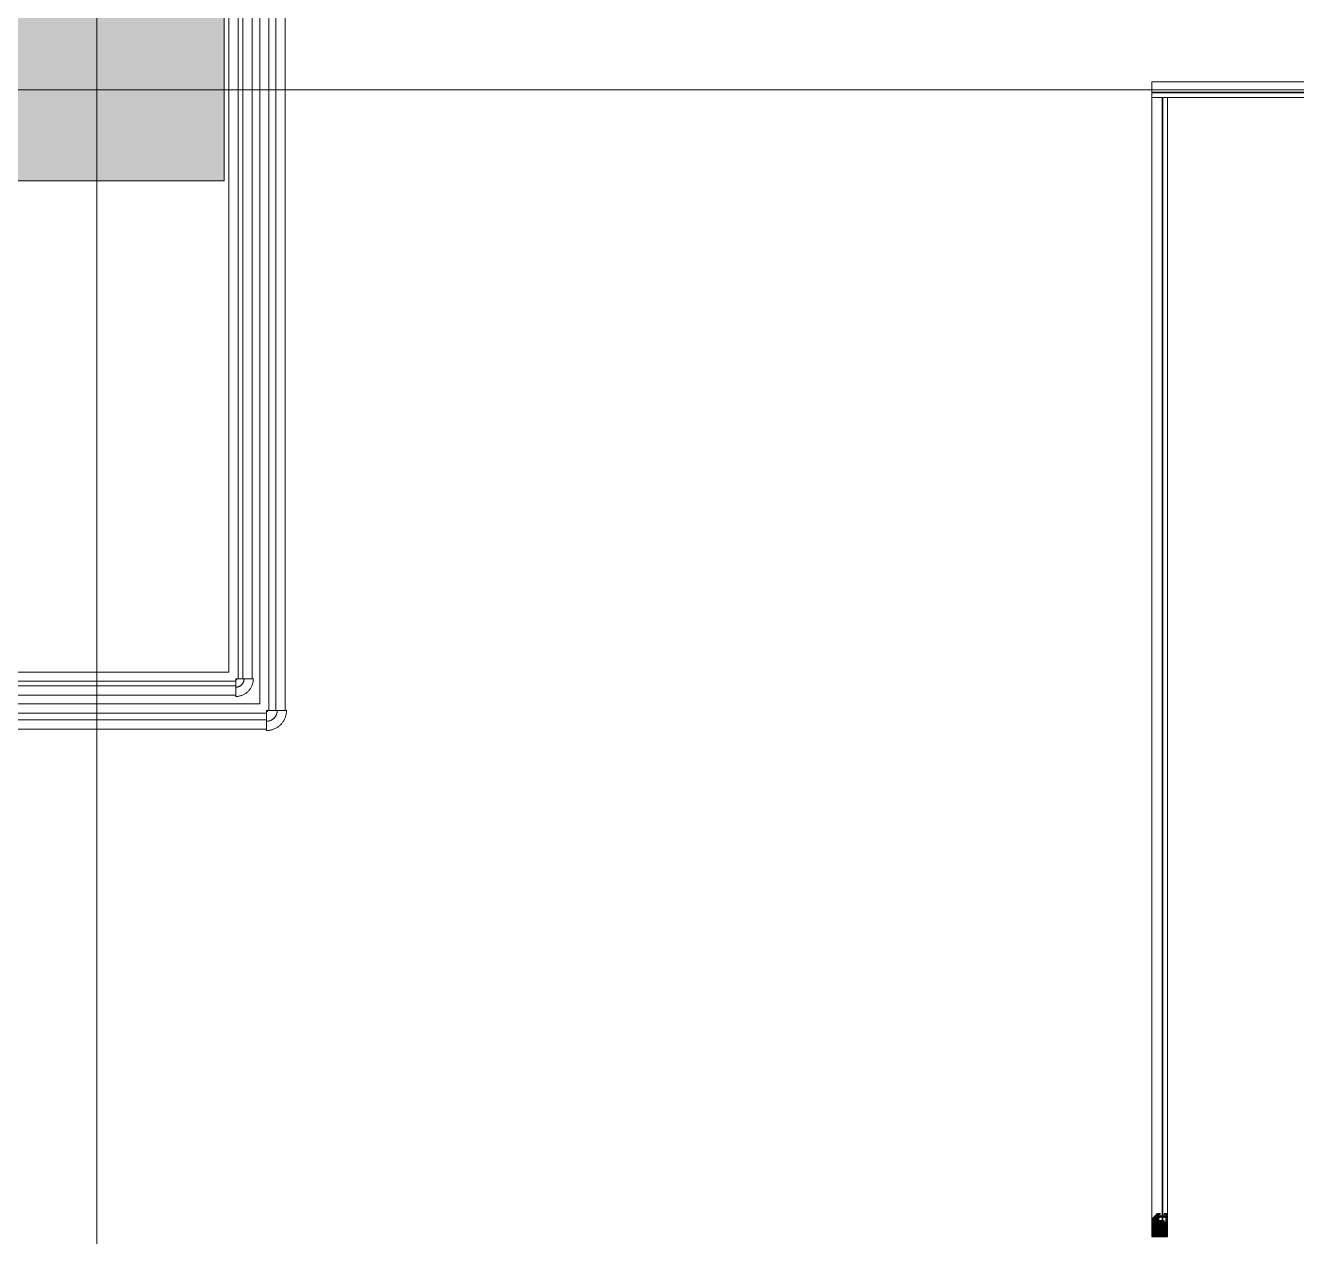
# Model space of a CAD drawing. Header units: metres. Extents: x 32 to 132, y -29 to 44.
# Drawn here: x 120.84 to 124.334, y -15.075 to -11.747 of the extents above; entities that cross this region are included whole.
import ezdxf

# ---------------------------------------------------------------- set-up
doc = ezdxf.new("R2010")
doc.units = ezdxf.units.M
doc.header["$LTSCALE"] = 100
doc.linetypes.add('HIDDEN JT', pattern=[0.0016, 0.001, -0.0006])
doc.layers.add('A-DETL', color=7, linetype='Continuous', lineweight=9, true_color=0x00a600)
doc.layers.add('Arqui', color=8, linetype='Continuous', lineweight=0)
doc.layers.add('P-PIPE', color=7, linetype='Continuous', lineweight=18)

# ---------------------------------------------------------------- blocks, each defined once
blk = doc.blocks.new('estructura etapa 3')
at = {"layer": 'Arqui'}
h = blk.add_hatch(color=256, dxfattribs=at)
h.paths.add_polyline_path([(-91.6505, -6658.124), (-91.6505, -6657.624), (-92.3496, -6657.624), (-92.3496, -6658.124)])
h.paths.add_polyline_path([(-49.3536, -6658.124), (-49.3536, -6657.624), (-50.0545, -6657.6241), (-50.0545, -6658.1241)])
h.paths.add_polyline_path([(-56.0527, -6658.124), (-56.0527, -6657.624), (-56.7527, -6657.6241), (-56.7527, -6658.1241)])
h.paths.add_polyline_path([(-76.4496, -6659.124), (-76.9496, -6659.124), (-76.9496, -6657.624), (-76.4496, -6657.624)])
h.paths.add_polyline_path([(-83.9496, -6659.124), (-84.4496, -6659.124), (-84.4496, -6657.624), (-83.9496, -6657.624)])
h.paths.add_polyline_path([(-60.452, -6659.124), (-60.952, -6659.124), (-60.952, -6657.624), (-60.452, -6657.624)])
h.paths.add_polyline_path([(-67.9496, -6659.124), (-68.4496, -6659.124), (-68.4496, -6657.624), (-67.9496, -6657.624)])
h.paths.add_polyline_path([(-91.8501, -6668.1988), (-91.851, -6667.5988), (-92.3501, -6667.5988), (-92.3492, -6668.1988)])
h.paths.add_polyline_path([(-49.3536, -6668.1988), (-49.3536, -6667.5988), (-49.8536, -6667.5988), (-49.8536, -6668.1988)])
h.paths.add_polyline_path([(-56.1545, -6668.1488), (-56.1545, -6667.6488), (-56.8536, -6667.6491), (-56.8536, -6668.1491)])
h.paths.add_polyline_path([(-59.952, -6667.6488), (-59.952, -6668.1488), (-61.452, -6668.1488), (-61.452, -6667.6488)])
h.paths.add_polyline_path([(-75.9496, -6667.6488), (-75.9496, -6668.1488), (-77.4496, -6668.1488), (-77.4496, -6667.6488)])
h.paths.add_polyline_path([(-68.9496, -6667.6488), (-68.9496, -6668.1488), (-67.4496, -6668.1488), (-67.4496, -6667.6488)])
h.paths.add_polyline_path([(-84.9496, -6667.6488), (-84.9496, -6668.1488), (-83.4496, -6668.1488), (-83.4496, -6667.6488)])
h.paths.add_polyline_path([(-91.8501, -6676.1987), (-91.8501, -6675.5987), (-92.3492, -6675.5988), (-92.3492, -6676.1988)])
h.paths.add_polyline_path([(-49.3536, -6676.1988), (-49.3536, -6675.5988), (-49.8536, -6675.5988), (-49.8536, -6676.1988)])
h.paths.add_polyline_path([(-56.1545, -6676.1488), (-56.1545, -6675.6488), (-56.7536, -6675.6488), (-56.7536, -6676.1488)])
h.paths.add_polyline_path([(-59.952, -6675.6488), (-59.952, -6676.1488), (-61.452, -6676.1488), (-61.452, -6675.6488)])
h.paths.add_polyline_path([(-75.9496, -6675.6488), (-75.9496, -6676.1488), (-77.4496, -6676.1488), (-77.4496, -6675.6488)])
h.paths.add_polyline_path([(-68.9496, -6675.6488), (-68.9496, -6676.1488), (-67.4496, -6676.1488), (-67.4496, -6675.6488)])
h.paths.add_polyline_path([(-84.9496, -6675.6488), (-84.9496, -6676.1488), (-83.4496, -6676.1488), (-83.4496, -6675.6488)])
h.paths.add_polyline_path([(-91.8471, -6686.2988), (-91.8505, -6685.6988), (-92.3496, -6685.6988), (-92.3462, -6686.2988)])
h.paths.add_polyline_path([(-49.3545, -6686.2987), (-49.3536, -6685.6987), (-49.8536, -6685.6987), (-49.8545, -6686.2987)])
h.paths.add_polyline_path([(-56.1545, -6686.2488), (-56.1545, -6685.7488), (-56.7536, -6685.7488), (-56.7536, -6686.2488)])
h.paths.add_polyline_path([(-59.952, -6685.7488), (-59.952, -6686.2488), (-61.452, -6686.2488), (-61.452, -6685.7488)])
h.paths.add_polyline_path([(-75.9496, -6685.7488), (-75.9496, -6686.2488), (-77.4496, -6686.2488), (-77.4496, -6685.7488)])
h.paths.add_polyline_path([(-68.9496, -6685.7488), (-68.9496, -6686.2488), (-67.4496, -6686.2488), (-67.4496, -6685.7488)])
h.paths.add_polyline_path([(-84.9496, -6685.7488), (-84.9496, -6686.2488), (-83.4496, -6686.2488), (-83.4496, -6685.7488)])
h.paths.add_polyline_path([(-49.3532, -6694.2944), (-49.3536, -6693.6989), (-49.8545, -6693.6987), (-49.8541, -6694.2943)])
h.paths.add_polyline_path([(-56.0536, -6694.2488), (-56.0536, -6693.7488), (-56.7527, -6693.7488), (-56.7527, -6694.2488)])
h.paths.add_polyline_path([(-91.6505, -6694.2488), (-91.6505, -6693.7488), (-92.3496, -6693.7488), (-92.3496, -6694.2488)])
h.paths.add_polyline_path([(-59.952, -6693.7488), (-59.952, -6694.2488), (-61.452, -6694.2488), (-61.452, -6693.7488)])
h.paths.add_polyline_path([(-75.9496, -6693.7488), (-75.9496, -6694.2488), (-77.4496, -6694.2488), (-77.4496, -6693.7488)])
h.paths.add_polyline_path([(-68.9496, -6693.7488), (-68.9496, -6694.2488), (-67.4496, -6694.2488), (-67.4496, -6693.7488)])
h.paths.add_polyline_path([(-84.9496, -6693.7488), (-84.9496, -6694.2488), (-83.4496, -6694.2488), (-83.4496, -6693.7488)])
h.paths.add_polyline_path([(-49.3578, -6703.9737), (-49.3532, -6703.3737), (-49.854, -6703.374), (-49.8586, -6703.974)])
h.paths.add_polyline_path([(-56.0536, -6703.9238), (-56.0536, -6703.4238), (-56.7527, -6703.4241), (-56.7527, -6703.9241)])
h.paths.add_polyline_path([(-67.9496, -6704.9241), (-67.9496, -6703.4241), (-68.4496, -6703.4241), (-68.4496, -6704.9241)])
h.paths.add_polyline_path([(-91.6505, -6703.9238), (-91.6505, -6703.4238), (-92.3497, -6703.4238), (-92.3497, -6703.9238)])
h.paths.add_polyline_path([(-61.8472, -6703.4238), (-60.3472, -6703.4238), (-60.3472, -6703.9238), (-61.8472, -6703.9238)])
h.paths.add_polyline_path([(-83.9496, -6704.9241), (-83.9496, -6703.4241), (-84.4496, -6703.4241), (-84.4496, -6704.9241)])
h.paths.add_polyline_path([(-76.4496, -6704.9241), (-76.4496, -6703.4241), (-76.9496, -6703.4241), (-76.9496, -6704.9241)])
h.paths.add_polyline_path([(-49.3536, -6711.9488), (-49.3536, -6711.4488), (-50.0536, -6711.4488), (-50.0536, -6711.9488)])
h.paths.add_polyline_path([(-55.9536, -6711.9488), (-55.9536, -6711.4488), (-56.6536, -6711.4488), (-56.6536, -6711.9488)])
h.paths.add_polyline_path([(-91.6496, -6711.9488), (-91.6496, -6711.4488), (-92.3496, -6711.4488), (-92.3496, -6711.9488)])
h.paths.add_polyline_path([(-60.952, -6711.9488), (-60.952, -6709.5488), (-60.452, -6709.5488), (-60.452, -6711.9488)])
h.paths.add_polyline_path([(-68.4496, -6709.5488), (-68.4496, -6711.9488), (-67.9496, -6711.9488), (-67.9496, -6709.5488)])
h.paths.add_polyline_path([(-76.9496, -6709.5488), (-76.9496, -6711.9488), (-76.4496, -6711.9488), (-76.4496, -6709.5488)])
h.paths.add_polyline_path([(-83.9496, -6709.5488), (-83.9496, -6711.9488), (-84.4496, -6711.9488), (-84.4496, -6709.5488)])
for p, q in [((-56.4036, -6655.2792), (-56.4036, -6714.8391)), ((-93.5202, -6703.6738), (-46.5015, -6703.6738))]:
    blk.add_line(p, q, dxfattribs=at)
blk.add_lwpolyline([(-56.0536, -6703.9238), (-56.0536, -6703.4238), (-56.7527, -6703.4238), (-56.7527, -6703.9238)], close=True, dxfattribs=at)
blk = doc.blocks.new('A$C4ed580ad')
at = {"layer": 'Arqui', "ltscale": 0.3}
blk.add_line((43.8316, 17.0507), (43.6316, 17.0507), dxfattribs=at)
at = {"layer": 'Arqui', "lineweight": 0}
for points in [[(47.4788, 17.029), (47.4788, 17.0723), (43.8316, 17.0723), (43.8316, 17.029)], [(43.8748, 17.029), (43.8316, 17.029), (43.8316, 13.8996), (43.8748, 13.8996)]]:
    blk.add_lwpolyline(points, close=True, dxfattribs=at)
at = {"layer": 'Arqui', "lineweight": 25}
for points in [[(47.4788, 17.0434), (43.8316, 17.0434), (47.4788, 17.0434)], [(43.8604, 17.029), (43.8604, 13.9429), (43.8604, 17.029)]]:
    blk.add_lwpolyline(points, dxfattribs=at)
at = {"layer": 'Arqui', "lineweight": 5}
blk.add_lwpolyline([(43.8604, 14.0036), (43.8604, 13.9988), (43.8604, 13.994), (43.8604, 13.9988)], close=True, dxfattribs=at)
at = {"layer": 'Arqui', "lineweight": 25}
for points in [[(43.8364, 13.9429), (43.8316, 13.9429), (43.8316, 13.9333), (43.8364, 13.9333), (43.8316, 13.9333), (43.8316, 13.8996), (43.8748, 13.8996), (43.8748, 13.9333), (43.87, 13.9333), (43.8748, 13.9333), (43.8748, 13.9621), (43.87, 13.9621), (43.8652, 13.9621), (43.87, 13.9621), (43.87, 13.9525), (43.8652, 13.9573), (43.8652, 13.9525), (43.87, 13.9525), (43.87, 13.9381), (43.8652, 13.9381), (43.8652, 13.9429), (43.8604, 13.9429), (43.8508, 13.9429), (43.8508, 13.9525), (43.8556, 13.9525), (43.8556, 13.9573), (43.8508, 13.9525), (43.8508, 13.9621), (43.8556, 13.9621), (43.8508, 13.9621), (43.846, 13.9621), (43.8316, 13.9477), (43.8412, 13.9477)], [(43.8604, 13.9429), (43.8604, 13.9381), (43.8364, 13.9381), (43.8412, 13.9381), (43.8412, 13.9429), (43.846, 13.9477), (43.8364, 13.9477), (43.846, 13.9621), (43.846, 13.9429)], [(43.8364, 13.9044), (43.87, 13.9044), (43.87, 13.9285), (43.8652, 13.9285), (43.8652, 13.9333), (43.8364, 13.9333), (43.8364, 13.9285)]]:
    blk.add_lwpolyline(points, close=True, dxfattribs=at)
at = {"layer": 'Arqui', "lineweight": 5}
for points in [[(43.8531, 13.9543, 0.054234), (43.8506, 13.9571, -0.182414), (43.8581, 13.9527, -0.182414), (43.8661, 13.9561, 0.054234), (43.8629, 13.9543)], [(43.8506, 13.9527, 0.182414), (43.8581, 13.9571, 0.182414), (43.8654, 13.9527)]]:
    blk.add_lwpolyline(points, format="xyb", dxfattribs=at)
for points in [[(43.8508, 13.9573), (43.8508, 13.9573)], [(43.87, 13.9573), (43.87, 13.9573)]]:
    blk.add_lwpolyline(points, dxfattribs=at)
for centre, start, end in [((43.8436, 13.974), 292.1524, 304.5697), ((43.8724, 13.974), 235.4303, 247.8476)]:
    blk.add_arc(centre, 0.0167, start, end, dxfattribs=at)
at = {"layer": 'Arqui'}
for points in [[(43.8604, 13.9429), (43.8604, 16.3017), (43.8604, 16.3017)], [(43.8604, 16.3017), (43.8604, 16.3017), (43.8604, 13.9429)], [(43.8316, 13.9477), (43.8508, 13.9477), (43.8364, 13.9525)], [(43.8316, 13.9381), (43.8652, 13.9381), (43.8316, 13.9429)], [(43.8652, 13.9381), (43.8316, 13.9429), (43.8652, 13.9429)], [(43.8364, 13.9525), (43.8508, 13.9525), (43.846, 13.9621)], [(43.8508, 13.9477), (43.8364, 13.9525), (43.8508, 13.9525)], [(43.8508, 13.9525), (43.8364, 13.9525), (43.8556, 13.9525)], [(43.8364, 13.9429), (43.8508, 13.9429), (43.8412, 13.9477)], [(43.8604, 13.9429), (43.8364, 13.9429), (43.8364, 13.9429)], [(43.8364, 13.9429), (43.8364, 13.9429), (43.8604, 13.9429)], [(43.8508, 13.9429), (43.8412, 13.9477), (43.8508, 13.9477)], [(43.8508, 13.9525), (43.846, 13.9621), (43.8508, 13.9621)], [(43.8556, 13.9621), (43.846, 13.9621), (43.8508, 13.9621)], [(43.8556, 13.9621), (43.8508, 13.9621), (43.8508, 13.9621)], [(43.8508, 13.9621), (43.8508, 13.9621), (43.8556, 13.9621)], [(43.8556, 13.9621), (43.8508, 13.9621), (43.8508, 13.9621)], [(43.8508, 13.9621), (43.8508, 13.9621), (43.8556, 13.9621)], [(43.8556, 13.9573), (43.8556, 13.9525), (43.8508, 13.9525)], [(43.8556, 13.9525), (43.8508, 13.9525), (43.8508, 13.9525)], [(43.8508, 13.9525), (43.8508, 13.9525), (43.8556, 13.9525)], [(43.8556, 13.9573), (43.8556, 13.9573), (43.8556, 13.9525)], [(43.8652, 13.9621), (43.87, 13.9621), (43.87, 13.9621)], [(43.87, 13.9621), (43.8652, 13.9621), (43.8652, 13.9621)], [(43.8652, 13.9621), (43.8652, 13.9621), (43.87, 13.9621)], [(43.87, 13.9621), (43.8748, 13.9621), (43.8652, 13.9621)], [(43.8652, 13.9573), (43.8652, 13.9573), (43.87, 13.9525)], [(43.8652, 13.9573), (43.87, 13.9525), (43.8652, 13.9525)], [(43.87, 13.9525), (43.8652, 13.9525), (43.8652, 13.9525)], [(43.8652, 13.9525), (43.8652, 13.9525), (43.8748, 13.9525)], [(43.8652, 13.9525), (43.8748, 13.9525), (43.87, 13.9525)], [(43.87, 13.9525), (43.8748, 13.9525), (43.87, 13.9621)], [(43.8748, 13.9525), (43.87, 13.9621), (43.8748, 13.9621)], [(43.87, 13.9621), (43.87, 13.9621), (43.8748, 13.9621)], [(43.87, 13.9381), (43.8748, 13.9381), (43.87, 13.9525)], [(43.8748, 13.9381), (43.87, 13.9525), (43.8748, 13.9525)], [(43.8316, 13.9333), (43.8748, 13.9333), (43.8316, 13.9381)], [(43.8748, 13.9333), (43.8316, 13.9381), (43.8748, 13.9381)], [(43.8316, 13.8996), (43.8748, 13.8996), (43.8316, 13.9333)], [(43.8748, 13.8996), (43.8316, 13.9333), (43.8748, 13.9333)], [(43.87, 13.9333), (43.8364, 13.9333), (43.8364, 13.9333)], [(43.8364, 13.9333), (43.8364, 13.9333), (43.87, 13.9333)]]:
    blk.add_solid(points, dxfattribs=at)
blk.add_blockref('estructura etapa 3', (97.3352, 6720.7245), dxfattribs=at)
blk = doc.blocks.new('Elbow - Welded - REFRIGERACION-V84-NIVEL 04')
at = {"layer": 'A-DETL', "color": 11, "linetype": 'HIDDEN JT', "true_color": 0xff8080, "flags": 128}
blk.add_lwpolyline([(-0.01, 0.0131), (-0.01, 0.013), (-0.01, 0.0129), (-0.01, 0.0128), (-0.01, 0.0126), (-0.01, 0.0125), (-0.0101, 0.0124), (-0.0101, 0.0123), (-0.0101, 0.0121), (-0.0102, 0.012), (-0.0102, 0.0119), (-0.0103, 0.0118), (-0.0103, 0.0117), (-0.0104, 0.0116), (-0.0105, 0.0115), (-0.0105, 0.0114), (-0.0106, 0.0113), (-0.0107, 0.0112), (-0.0108, 0.0111), (-0.0108, 0.011), (-0.0109, 0.0109), (-0.011, 0.0108), (-0.0111, 0.0107), (-0.0112, 0.0106), (-0.0113, 0.0105), (-0.0114, 0.0105), (-0.0115, 0.0104), (-0.0117, 0.0103), (-0.0118, 0.0103), (-0.0119, 0.0102), (-0.012, 0.0102), (-0.0121, 0.0101), (-0.0122, 0.0101), (-0.0124, 0.0101), (-0.0125, 0.01), (-0.0126, 0.01), (-0.0127, 0.01), (-0.0129, 0.01), (-0.013, 0.01), (-0.0131, 0.01), (-0.0131, 0.01)], dxfattribs=at)
at = {"layer": 'P-PIPE', "color": 11, "true_color": 0xff8080, "flags": 128}
for points in [[(-0.0131, -0.01), (-0.0122, -0.01), (-0.0113, -0.0099), (-0.0104, -0.0098), (-0.0095, -0.0097), (-0.0086, -0.0095), (-0.0077, -0.0093), (-0.0068, -0.0091), (-0.0059, -0.0088), (-0.005, -0.0085), (-0.0041, -0.0081), (-0.0033, -0.0078), (-0.0025, -0.0074), (-0.0017, -0.0069), (-0.0009, -0.0064), (-0.0001, -0.0059), (0.0007, -0.0054), (0.0014, -0.0048), (0.0021, -0.0042), (0.0028, -0.0036), (0.0034, -0.003), (0.0041, -0.0023), (0.0047, -0.0016), (0.0052, -0.0009), (0.0058, -0.0001), (0.0063, 0.0007), (0.0068, 0.0014), (0.0072, 0.0023), (0.0077, 0.0031), (0.008, 0.0039), (0.0084, 0.0048), (0.0087, 0.0056), (0.009, 0.0065), (0.0092, 0.0074), (0.0095, 0.0083), (0.0096, 0.0092), (0.0098, 0.0101), (0.0099, 0.0111), (0.0099, 0.012), (0.01, 0.0129), (0.01, 0.0131)], [(-0.01, 0.0131), (-0.01, 0.013), (-0.01, 0.0129), (-0.01, 0.0128), (-0.01, 0.0126), (-0.01, 0.0125), (-0.0101, 0.0124), (-0.0101, 0.0123), (-0.0101, 0.0121), (-0.0102, 0.012), (-0.0102, 0.0119), (-0.0103, 0.0118), (-0.0103, 0.0117), (-0.0104, 0.0116), (-0.0105, 0.0115), (-0.0105, 0.0114), (-0.0106, 0.0113), (-0.0107, 0.0112), (-0.0108, 0.0111), (-0.0108, 0.011), (-0.0109, 0.0109), (-0.011, 0.0108), (-0.0111, 0.0107), (-0.0112, 0.0106), (-0.0113, 0.0105), (-0.0114, 0.0105), (-0.0115, 0.0104), (-0.0117, 0.0103), (-0.0118, 0.0103), (-0.0119, 0.0102), (-0.012, 0.0102), (-0.0121, 0.0101), (-0.0122, 0.0101), (-0.0124, 0.0101), (-0.0125, 0.01), (-0.0126, 0.01), (-0.0127, 0.01), (-0.0129, 0.01), (-0.013, 0.01), (-0.0131, 0.01)]]:
    blk.add_lwpolyline(points, dxfattribs=at)
blk = doc.blocks.new('Elbow - Welded - REFRIGERACION-V85-NIVEL 04')
at = {"layer": 'A-DETL', "color": 11, "linetype": 'HIDDEN JT', "true_color": 0xff8080}
blk.add_line((-0.0163, 0.0085), (-0.0163, 0.0083), dxfattribs=at)
at = {"layer": 'A-DETL', "color": 11, "linetype": 'HIDDEN JT', "true_color": 0xff8080, "flags": 128}
blk.add_lwpolyline([(-0.0131, 0.0163), (-0.0131, 0.0162), (-0.0132, 0.0161), (-0.0132, 0.0159), (-0.0132, 0.0158), (-0.0132, 0.0157), (-0.0132, 0.0156), (-0.0133, 0.0154), (-0.0133, 0.0153), (-0.0134, 0.0152), (-0.0134, 0.0151), (-0.0134, 0.015), (-0.0135, 0.0149), (-0.0136, 0.0147), (-0.0136, 0.0146), (-0.0137, 0.0145), (-0.0138, 0.0144), (-0.0139, 0.0143), (-0.0139, 0.0142), (-0.014, 0.0141), (-0.0141, 0.014), (-0.0142, 0.014), (-0.0143, 0.0139), (-0.0144, 0.0138), (-0.0145, 0.0137), (-0.0146, 0.0136), (-0.0147, 0.0136), (-0.0148, 0.0135), (-0.0149, 0.0135), (-0.0151, 0.0134), (-0.0152, 0.0134), (-0.0153, 0.0133), (-0.0154, 0.0133), (-0.0155, 0.0132), (-0.0157, 0.0132), (-0.0158, 0.0132), (-0.0159, 0.0132), (-0.016, 0.0132), (-0.0162, 0.0132), (-0.0163, 0.0131), (-0.0163, 0.0131)], dxfattribs=at)
at = {"layer": 'P-PIPE', "color": 11, "true_color": 0xff8080, "flags": 128}
for points in [[(-0.0163, -0.0131), (-0.0151, -0.0131), (-0.014, -0.0131), (-0.0128, -0.0129), (-0.0116, -0.0128), (-0.0105, -0.0126), (-0.0093, -0.0123), (-0.0082, -0.012), (-0.0071, -0.0117), (-0.0059, -0.0113), (-0.0048, -0.0108), (-0.0038, -0.0103), (-0.0027, -0.0098), (-0.0017, -0.0093), (-0.0007, -0.0086), (0.0003, -0.008), (0.0013, -0.0073), (0.0022, -0.0066), (0.0031, -0.0058), (0.004, -0.005), (0.0048, -0.0042), (0.0056, -0.0033), (0.0064, -0.0025), (0.0071, -0.0015), (0.0078, -0.0006), (0.0085, 0.0004), (0.0091, 0.0014), (0.0097, 0.0024), (0.0102, 0.0035), (0.0107, 0.0046), (0.0111, 0.0056), (0.0115, 0.0068), (0.0119, 0.0079), (0.0122, 0.009), (0.0125, 0.0102), (0.0127, 0.0113), (0.0129, 0.0125), (0.013, 0.0136), (0.0131, 0.0148), (0.0131, 0.016), (0.0131, 0.0163)], [(-0.0131, 0.0163), (-0.0131, 0.0162), (-0.0132, 0.0161), (-0.0132, 0.0159), (-0.0132, 0.0158), (-0.0132, 0.0157), (-0.0132, 0.0156), (-0.0133, 0.0154), (-0.0133, 0.0153), (-0.0134, 0.0152), (-0.0134, 0.0151), (-0.0134, 0.015), (-0.0135, 0.0149), (-0.0136, 0.0147), (-0.0136, 0.0146), (-0.0137, 0.0145), (-0.0138, 0.0144), (-0.0139, 0.0143), (-0.0139, 0.0142), (-0.014, 0.0141), (-0.0141, 0.014), (-0.0142, 0.014), (-0.0143, 0.0139), (-0.0144, 0.0138), (-0.0145, 0.0137), (-0.0146, 0.0136), (-0.0147, 0.0136), (-0.0148, 0.0135), (-0.0149, 0.0135), (-0.0151, 0.0134), (-0.0152, 0.0134), (-0.0153, 0.0133), (-0.0154, 0.0133), (-0.0155, 0.0132), (-0.0157, 0.0132), (-0.0158, 0.0132), (-0.0159, 0.0132), (-0.016, 0.0132), (-0.0162, 0.0132), (-0.0163, 0.0131)]]:
    blk.add_lwpolyline(points, dxfattribs=at)

msp = doc.modelspace()

# ---------------------------------------------------------------- linework, layer by layer
at = {"layer": 'A-DETL', "color": 11, "linetype": 'HIDDEN JT', "true_color": 0xff8080}
for p, q in [((121.4177, -13.5425), (121.4177, -13.5423)), ((121.5023, -13.6298), (121.5023, -13.6295)), ((121.5023, -13.6376), (121.5023, -13.6373)), ((121.5023, -13.6376), (121.5023, -13.6373))]:
    msp.add_line(p, q, dxfattribs=at)
at = {"layer": 'P-PIPE', "color": 11, "true_color": 0xff8080}
for p, q in [((121.3991, -8.5361), (121.3991, -13.5237)), ((121.4245, -8.5361), (121.4245, -13.5423)), ((121.4372, -13.5423), (121.4372, -8.5361)), ((121.4626, -13.5423), (121.4626, -8.5361)), ((121.4837, -8.6194), (121.4837, -13.6109)), ((121.5091, -8.6194), (121.5091, -13.6295)), ((121.5281, -13.6295), (121.5281, -8.6194)), ((121.5535, -13.6295), (121.5535, -8.6194)), ((121.3991, -13.5237), (117.0307, -13.5237)), ((121.4177, -13.5491), (117.0307, -13.5491)), ((121.4662, -13.5423), (121.4177, -13.5423)), ((121.4177, -13.5426), (121.4177, -13.5908)), ((117.0307, -13.5618), (121.4177, -13.5618)), ((117.0493, -13.5872), (121.4177, -13.5872)), ((121.4837, -13.6109), (117.1304, -13.6109)), ((121.5023, -13.6363), (117.1304, -13.6363)), ((117.1304, -13.6553), (121.5023, -13.6553)), ((121.5572, -13.6295), (121.5023, -13.6295)), ((121.5023, -13.6298), (121.5023, -13.6373)), ((121.5023, -13.6376), (121.5023, -13.6844)), ((117.149, -13.6807), (121.5023, -13.6807))]:
    msp.add_line(p, q, dxfattribs=at)
at = {"layer": 'P-PIPE', "color": 11, "true_color": 0xff8080, "flags": 128}
for points in [[(121.4177, -13.5908), (121.4196, -13.5908), (121.4216, -13.5906), (121.4235, -13.5904), (121.4254, -13.5902), (121.4273, -13.5898), (121.4292, -13.5894), (121.4311, -13.5889), (121.4329, -13.5883), (121.4348, -13.5877), (121.4366, -13.587), (121.4384, -13.5862), (121.4401, -13.5853), (121.4418, -13.5844), (121.4435, -13.5834), (121.4451, -13.5823), (121.4467, -13.5812), (121.4482, -13.58), (121.4497, -13.5788), (121.4511, -13.5774), (121.4525, -13.5761), (121.4538, -13.5747), (121.4551, -13.5732), (121.4563, -13.5717), (121.4574, -13.5701), (121.4585, -13.5685), (121.4595, -13.5668), (121.4605, -13.5651), (121.4614, -13.5634), (121.4622, -13.5617), (121.4629, -13.5599), (121.4636, -13.558), (121.4642, -13.5562), (121.4647, -13.5543), (121.4651, -13.5524), (121.4655, -13.5505), (121.4658, -13.5486), (121.466, -13.5467), (121.4661, -13.5447), (121.4662, -13.5428), (121.4662, -13.5423)], [(121.5023, -13.6844), (121.5045, -13.6843), (121.5067, -13.6842), (121.5089, -13.684), (121.511, -13.6837), (121.5132, -13.6833), (121.5153, -13.6828), (121.5175, -13.6822), (121.5196, -13.6816), (121.5216, -13.6808), (121.5237, -13.68), (121.5257, -13.6791), (121.5276, -13.6782), (121.5296, -13.6771), (121.5314, -13.676), (121.5333, -13.6748), (121.5351, -13.6735), (121.5368, -13.6722), (121.5385, -13.6707), (121.5401, -13.6693), (121.5417, -13.6677), (121.5432, -13.6661), (121.5446, -13.6644), (121.546, -13.6627), (121.5472, -13.661), (121.5485, -13.6591), (121.5496, -13.6573), (121.5507, -13.6554), (121.5517, -13.6534), (121.5526, -13.6514), (121.5534, -13.6494), (121.5542, -13.6473), (121.5549, -13.6452), (121.5554, -13.6431), (121.556, -13.641), (121.5564, -13.6388), (121.5567, -13.6366), (121.5569, -13.6345), (121.5571, -13.6323), (121.5572, -13.6301), (121.5572, -13.6295)]]:
    msp.add_lwpolyline(points, dxfattribs=at)
at = {"layer": 'P-PIPE', "color": 11, "true_color": 0xff8080}
for centre, radius, end in [((121.4177, -13.5423), 0.000329, 0), ((121.5023, -13.6295), 0.00035, 0), ((121.5023, -13.6295), 0.00035, 315)]:
    msp.add_arc(centre, radius, 270, end, dxfattribs=at)

# ---------------------------------------------------------------- block references
at = {"layer": 'A-DETL', "color": 11, "linetype": 'HIDDEN JT', "true_color": 0xff8080}
for name, p in [('Elbow - Welded - REFRIGERACION-V84-NIVEL 04', (121.4308, -13.5554)), ('Elbow - Welded - REFRIGERACION-V85-NIVEL 04', (121.5186, -13.6458))]:
    msp.add_blockref(name, p, dxfattribs=at)
at = {"layer": 'Arqui'}
msp.add_blockref('A$C4ed580ad', (80.1042, -28.9743), dxfattribs=at)

doc.saveas('drawing.dxf')
